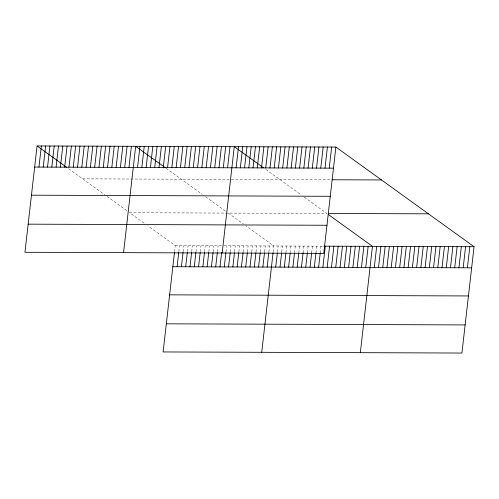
<?xml version="1.0" encoding="UTF-8"?>
<svg xmlns="http://www.w3.org/2000/svg" width="499" height="499" viewBox="0 0 499 499"><rect width="100%" height="100%" fill="white"/><g stroke="black" fill="none" stroke-linecap="round" stroke-linejoin="round"><path stroke-width="0.37" stroke-dasharray="2.5 1.87" d="M174.55 251.646L175.236 245.614L147.76 225.798M178.835 251.658L179.521 245.627M183.127 251.677L183.813 245.645M187.412 251.689L188.098 245.664M191.697 251.708L192.383 245.676M195.988 251.727L196.675 245.695M200.274 251.739L200.96 245.708M204.559 251.758L205.245 245.726M208.85 251.77L209.536 245.739M213.135 251.789L213.822 245.758M217.421 251.802L218.107 245.77M225.997 251.833L226.683 245.801M230.282 251.852L230.968 245.82M234.574 251.864L235.26 245.832M238.859 251.883L239.545 245.851M243.144 251.895L243.836 245.864M247.435 251.914L248.122 245.882M251.721 251.926L252.407 245.901M256.006 251.945L256.698 245.913M260.297 251.964L260.983 245.932M264.582 251.976L265.268 245.945M268.867 251.995L269.56 245.963M273.159 252.007L273.845 245.976L245.782 225.741M277.444 252.026L278.13 245.995M281.729 252.039L282.422 246.007M285.933 252.812L286.707 246.026M290.218 252.825L290.992 246.038M294.51 252.843L295.283 246.057M298.795 252.856L299.568 246.069M303.08 252.874L303.854 246.088M307.372 252.887L308.145 246.101M311.657 252.906L312.43 246.119M315.948 252.918L316.715 246.138M320.233 252.937L321.007 246.15M82.659 178.842L330.675 179.759M175.236 245.614L222.398 245.789M223.826 245.795L323.146 246.157M265.848 169.454L300.76 194.629M304.24 197.142L326.857 213.453L129.64 212.73L145.421 224.113M166.073 168.244L202.151 194.267M205.632 196.774L226.509 211.838M228.249 213.092L243.45 224.051M68.631 168.724L104.703 194.741M107.023 196.413L127.9 211.47"/><path stroke-width="0.75" d="M37.063 145.958L24.95 252.282L323.764 253.386L335.877 147.055L37.063 145.958L66.878 167.458M38.947 167.084L41.355 145.97M43.232 167.096L45.64 145.989M47.524 167.115L49.925 146.007M51.809 167.128L54.216 146.02M56.094 167.146L58.502 146.039M60.385 167.159L62.787 146.051M64.67 167.177L67.078 146.07M68.956 167.19L71.363 146.082M73.247 167.209L75.648 146.101M77.532 167.221L79.94 146.113M81.817 167.24L84.225 146.132M86.109 167.252L88.51 146.145M90.394 167.271L92.802 146.163M94.679 167.29L97.087 146.176M98.97 167.302L101.372 146.195M103.256 167.321L105.663 146.207M107.547 167.333L109.948 146.226M111.832 167.352L114.234 146.244M116.117 167.365L118.525 146.257M120.409 167.383L122.81 146.276M124.694 167.396L127.102 146.288M128.979 167.415L131.387 146.307M123.559 252.65L135.672 146.319L165.487 167.826M137.556 167.446L139.963 146.338M141.841 167.458L144.248 146.35M146.132 167.477L148.534 146.369M150.417 167.489L152.825 146.382M154.702 167.508L157.11 146.4M158.994 167.527L161.395 146.413M163.279 167.539L165.687 146.432M167.564 167.558L169.972 146.444M171.856 167.57L174.257 146.463M176.141 167.589L178.548 146.481M180.426 167.602L182.834 146.494M174.463 252.4L163.123 351.945L461.937 353.043L474.05 246.718L335.877 147.055M184.717 167.62L187.119 146.513M177.12 266.74L178.748 252.413M189.002 167.633L191.41 146.525M181.405 266.753L183.039 252.432M193.288 167.652L195.695 146.544M185.69 266.772L187.325 252.444M197.579 167.664L199.98 146.556M189.982 266.784L191.61 252.463M201.864 167.683L204.272 146.575M194.267 266.803L195.901 252.475M206.156 167.695L208.557 146.587M198.552 266.815L200.186 252.494M210.441 167.714L212.842 146.606M202.844 266.834L204.471 252.506M214.726 167.726L217.134 146.619M207.129 266.846L208.763 252.525M219.017 167.745L221.419 146.637M211.42 266.865L213.048 252.544M223.303 167.764L225.704 146.65M215.705 266.878L217.339 252.556M227.588 167.776L229.995 146.669M219.99 266.896L221.625 252.575M222.167 253.012L234.281 146.681L263.509 167.764M224.282 266.915L225.91 252.588M236.108 167.807L238.516 146.7M228.567 266.928L230.201 252.606M240.343 167.826L242.751 146.712M232.852 266.946L234.486 252.619M244.579 167.839L246.98 146.731M237.144 266.959L238.772 252.637M248.808 167.857L251.215 146.743M241.429 266.977L243.063 252.65M253.043 167.87L255.451 146.762M245.714 266.99L247.348 252.669M257.278 167.889L259.68 146.775M250.005 267.009L251.633 252.681M261.507 167.901L263.915 146.793M254.29 267.021L255.925 252.7M265.742 167.92L268.15 146.806M258.576 267.04L260.21 252.712M269.978 167.932L272.379 146.825M262.867 267.052L264.495 252.731M274.207 167.951L276.614 146.837M267.152 267.071L268.786 252.744M278.442 167.963L280.85 146.856M282.677 167.982L285.079 146.868M261.732 352.306L273.072 252.762M286.906 167.995L289.314 146.887M275.729 267.102L277.357 252.781M291.142 168.013L293.549 146.899M280.014 267.115L281.648 252.793M295.377 168.026L297.778 146.918M284.299 267.133L285.846 253.561M299.606 168.044L302.014 146.931M288.59 267.152L290.137 253.579M303.841 168.057L306.249 146.949M292.876 267.165L294.422 253.598M308.076 168.076L310.478 146.962M297.161 267.183L298.708 253.611M312.305 168.088L314.713 146.98M301.452 267.196L303.08 252.874M316.541 168.107L318.948 146.993M305.737 267.214L307.372 252.887M320.776 168.119L323.177 147.012M310.029 267.227L311.657 252.906M325.005 168.138L327.413 147.024M314.314 267.246L315.948 252.918M329.24 168.151L331.648 147.043M318.599 267.258L320.233 252.937M322.89 267.277L325.292 246.169M327.176 267.289L329.577 246.182M331.461 267.308L333.868 246.2M335.752 267.321L338.154 246.213M340.037 267.339L342.445 246.232M344.322 267.352L346.73 246.244M348.614 267.37L351.015 246.263M352.899 267.389L355.307 246.275M357.184 267.402L359.592 246.294M361.476 267.42L363.877 246.306M365.761 267.433L368.168 246.325M360.34 352.668L372.454 246.338L328.61 214.72M374.281 267.464L376.689 246.356M378.516 267.483L380.918 246.369M382.745 267.495L385.153 246.387M386.981 267.514L389.388 246.4M391.216 267.526L393.617 246.419M395.445 267.545L397.853 246.431M399.68 267.558L402.088 246.45M403.916 267.576L406.317 246.462M408.145 267.589L410.552 246.481M412.38 267.607L414.788 246.494M416.615 267.62L419.017 246.512M420.844 267.639L423.252 246.525M425.079 267.651L427.487 246.543M429.315 267.67L431.716 246.556M433.544 267.682L435.951 246.575M437.779 267.701L440.187 246.587M442.014 267.714L444.416 246.606M446.243 267.732L448.651 246.625M450.478 267.745L452.886 246.637M454.714 267.763L457.115 246.656M458.943 267.776L461.35 246.668M463.178 267.795L465.586 246.687M467.413 267.807L469.815 246.699M34.662 167.065L333.475 168.169M332.091 179.765L381.473 179.946M31.456 195.19L330.269 196.288M328.267 213.46L428.454 213.828M28.156 224.163L326.97 225.261M323.863 246.163L474.05 246.718M172.829 266.722L471.642 267.826M169.629 294.847L468.442 295.944M166.323 323.82L465.137 324.918"/></g></svg>
